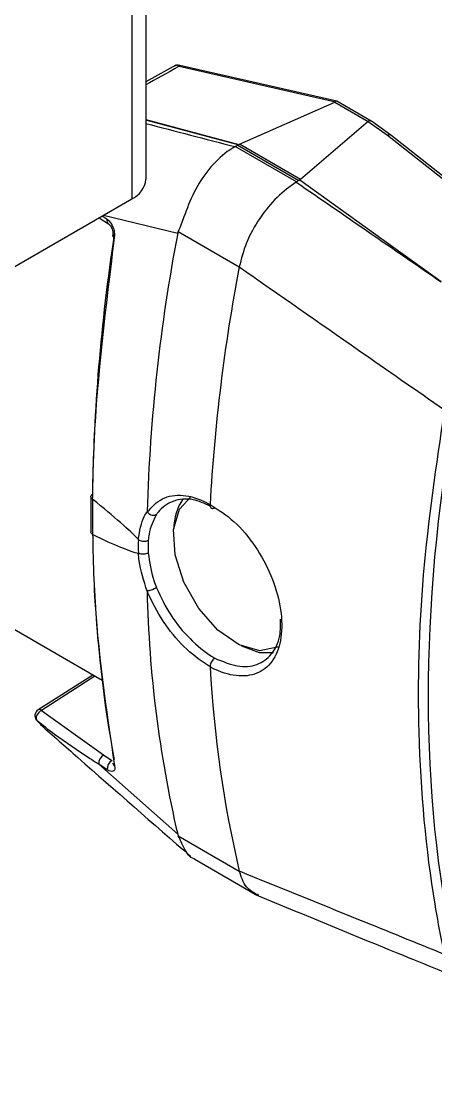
# Model space of a CAD drawing. Extents: x 12.3 to 108.7, y 1.1 to 80.4.
# Drawn here: x 24.279 to 24.878, y 7.284 to 8.807 of the extents above; entities that cross this region are included whole.
import ezdxf

# ---------------------------------------------------------------- set-up
doc = ezdxf.new("R2010")
doc.units = 0
doc.header["$MEASUREMENT"] = 0
doc.layers.add('OBJECT', color=7, linetype='CONTINUOUS')

msp = doc.modelspace()

# ---------------------------------------------------------------- linework, layer by layer
at = {"layer": 'OBJECT'}
for p, q in [((24.46, 14.112), (24.4592, 8.5794)), ((24.4395, 14.0834), (24.4387, 8.5508)), ((24.5021, 8.7436), (24.4592, 8.7199)), ((24.5011, 8.7429), (24.5044, 8.7442)), ((24.7345, 8.6918), (24.5038, 8.7443)), ((24.5073, 8.7421), (24.7326, 8.6908)), ((24.594, 8.6297), (24.7317, 8.6902)), ((24.7317, 8.6902), (24.7796, 8.6626)), ((24.7842, 8.6631), (24.7346, 8.6918)), ((24.4592, 8.6654), (24.5933, 8.6294)), ((24.5922, 8.6288), (24.4592, 8.6645)), ((24.7796, 8.6626), (24.682, 8.5789)), ((24.7797, 8.6627), (24.8077, 8.6426)), ((24.8124, 8.6429), (24.7845, 8.6629)), ((24.8077, 8.6426), (25.0813, 8.427)), ((25.0863, 8.4271), (24.8125, 8.6428)), ((24.5879, 8.6264), (24.5916, 8.6285)), ((24.6763, 8.5754), (24.5879, 8.6264)), ((24.5916, 8.6285), (24.68, 8.5775)), ((24.5933, 8.6294), (24.5922, 8.6288)), ((24.682, 8.5789), (24.594, 8.6297)), ((24.68, 8.5775), (24.6763, 8.5754)), ((24.8852, 8.4314), (24.6812, 8.5781)), ((22.2431, 7.2837), (24.4387, 8.5508)), ((24.393, 8.5226), (24.4052, 8.5149)), ((24.4033, 8.5213), (24.3958, 8.5261)), ((24.3981, 8.5274), (24.505, 8.5016)), ((24.505, 8.5016), (24.5059, 8.5039)), ((24.5059, 8.5039), (24.5939, 8.453)), ((24.5939, 8.453), (24.5939, 8.4529)), ((24.3959, 7.8568), (23.8177, 8.1906)), ((24.3798, 8.1216), (24.3798, 8.0708)), ((24.3823, 8.1178), (24.3823, 8.1178)), ((24.3823, 8.1178), (24.3823, 8.067)), ((24.3823, 8.067), (24.3823, 8.067)), ((24.4482, 8.0599), (24.4482, 8.0599)), ((24.4482, 8.04), (24.4482, 8.04)), ((24.3826, 7.8645), (24.3035, 7.8141)), ((24.3856, 7.8628), (24.3085, 7.8136)), ((24.3085, 7.8136), (24.398, 7.7493)), ((24.302, 7.7985), (24.3011, 7.7994)), ((24.302, 7.7985), (24.3073, 7.7933)), ((24.398, 7.7493), (24.4102, 7.7414)), ((24.3911, 7.7358), (24.505, 7.6349)), ((24.4033, 7.7279), (24.3911, 7.7358)), ((24.505, 7.6349), (24.5059, 7.6327)), ((24.5059, 7.6327), (24.5939, 7.5819)), ((24.5296, 7.5988), (24.6166, 7.5486)), ((24.5939, 7.5819), (24.5939, 7.582))]:
    msp.add_line(p, q, dxfattribs=at)
at = {"layer": 'OBJECT', "flags": 128}
for points in [[(24.3918, 8.5238), (24.3925, 8.523), (24.393, 8.5226)], [(24.4139, 8.4946), (24.4129, 8.4954), (24.412, 8.4962), (24.4115, 8.497), (24.4113, 8.4978), (24.4113, 8.4982)], [(24.6495, 7.9052), (24.6487, 7.9048), (24.6234, 7.8995), (24.5936, 7.9079), (24.5631, 7.9291), (24.5354, 7.9604), (24.514, 7.9982), (24.5014, 8.0378), (24.4991, 8.0745), (24.5074, 8.1038), (24.5245, 8.1217)], [(24.5969, 7.9064), (24.6227, 7.8972), (24.6433, 7.8969)], [(24.3085, 7.8136), (24.3065, 7.8124), (24.3046, 7.8107), (24.303, 7.8087), (24.3017, 7.8064), (24.301, 7.8042), (24.3008, 7.802), (24.3011, 7.8001), (24.302, 7.7985)]]:
    msp.add_lwpolyline(points, dxfattribs=at)
at = {"layer": 'OBJECT'}
for centre, radius, start, end in [((24.4242, 8.5829), 0.0352, 294.3633, 354.3035), ((24.4088, 8.5195), 0.00586, 161.5363, 231.9948), ((27.0141, 8.0227), 2.5544, 169.1946, 178.2621), ((27.158, 7.9639), 2.6104, 169.2044, 176.7876), ((24.5781, 8.0745), 0.0789, 146.4932, 179.2163), ((24.5522, 8.1102), 0.000396, 176.8479, 177.0437), ((26.1719, 8.0227), 1.7114, 181.2506, 193.0978), ((26.2137, 7.9639), 1.6642, 183.027, 193.2675), ((24.5521, 7.8761), 0.000328, 183.1431, 183.3654), ((24.3089, 7.8057), 0.01, 122.53, 218.7631), ((24.3057, 7.81), 0.00465, 51.6405, 117.1693), ((24.4051, 7.7371), 0.014, 120.3027, 185.5054), ((24.4173, 7.7293), 0.014, 120.3015, 185.5023), ((24.4169, 7.7383), 0.00559, 191.5202, 238.496)]:
    msp.add_arc(centre, radius, start, end, dxfattribs=at)
for centre, major_axis, ratio, start_param, end_param in [((24.8137, 8.8854), (0.4087, 0.2053), 0.030857, 2.402916, 2.605118), ((24.7051, 8.6972), (0.0277, -0.0059), 0.181801, 6.036304, 6.176905), ((25.7981, 9.5389), (5.759, -1.2811), 0.198331, 4.522075, 4.544905), ((24.837, 8.6211), (0.0576, -0.0414), 0.099986, 3.091167, 3.117347), ((24.7789, 8.6546), (0.00543, 0.00841), 0.541118, 6.256151, 7.043177), ((24.8064, 8.6348), (0.00602, 0.00799), 0.518549, 6.271793, 7.081603), ((24.2713, 8.7112), (0.3275, -0.0723), 0.201878, 6.0617, 6.065905), ((24.2749, 8.7134), (0.3275, -0.0723), 0.201878, 6.065905, 6.072415), ((24.2747, 8.7135), (0.3325, -0.0712), 0.181801, 6.029786, 6.036304), ((25.3711, 8.0806), (0.6943, -0.494), 0.104684, 3.080674, 3.093765), ((25.3716, 8.0803), (0.691, -0.4971), 0.099986, 3.117347, 3.130436), ((25.3674, 8.0784), (0.6943, -0.494), 0.104684, 3.093765, 3.097106), ((23.2981, 11.4632), (13.5348, -9.6488), 0.094709, 4.881554, 4.897066), ((25.8168, 9.087), (0.9767, 2.0021), 0.525016, 2.109283, 2.305521), ((26.4482, 8.7306), (1.1233, 1.9121), 0.582398, 2.143158, 2.577949), ((10.3544, 17.1198), (14.1054, -9.0791), 0.012142, 0.048936, 0.112898), ((10.3544, 17.1198), (14.1054, -9.0791), 0.012142, 6.185918, 6.24988), ((24.5435, 7.9887), (-0.0659, 0.1269), 0.54529, 0.724385, 0.89521), ((25.8168, 9.087), (0.9767, 2.0021), 0.525016, 2.373266, 2.529682)]:
    msp.add_ellipse(centre, major_axis=major_axis, ratio=ratio, start_param=start_param, end_param=end_param, dxfattribs=at)
for points, knots in [([(24.5044, 8.7442), (24.5053, 8.7437), (24.5063, 8.7433), (24.5073, 8.7421), (24.5073, 8.7421)], [0, 0, 0, 0, 0.980022, 1, 1, 1, 1]), ([(24.7345, 8.6917), (24.7345, 8.6917), (24.7344, 8.692), (24.7335, 8.6917), (24.7328, 8.6911), (24.7326, 8.6908)], [0, 0, 0, 0, 0.116844, 0.672295, 1, 1, 1, 1]), ([(24.5876, 8.6262), (24.5839, 8.6239), (24.5706, 8.6157), (24.5493, 8.5946), (24.5276, 8.5615), (24.5153, 8.5284), (24.5085, 8.5108), (24.5059, 8.5039)], [0, 0, 0, 0, 0.097508, 0.351331, 0.599304, 0.843154, 1, 1, 1, 1]), ([(24.6761, 8.5752), (24.6667, 8.5685), (24.648, 8.555), (24.6227, 8.5236), (24.6028, 8.4884), (24.5968, 8.4646), (24.5939, 8.453)], [0, 0, 0, 0, 0.253584, 0.507165, 0.760848, 1, 1, 1, 1]), ([(24.4139, 8.4946), (24.4141, 8.4968), (24.4144, 8.5012), (24.4129, 8.5082), (24.41, 8.5145), (24.4065, 8.519), (24.4041, 8.5207), (24.4033, 8.5213)], [0, 0, 0, 0, 0.219061, 0.438019, 0.659219, 0.879994, 1, 1, 1, 1]), ([(24.4052, 8.5148), (24.4055, 8.5146), (24.4062, 8.5141), (24.408, 8.5122), (24.4097, 8.5092), (24.411, 8.5053), (24.4116, 8.5015), (24.4115, 8.499), (24.4113, 8.4982), (24.4113, 8.4982)], [0, 0, 0, 0, 0.118175, 0.279901, 0.45006, 0.636762, 0.831717, 0.996633, 1, 1, 1, 1]), ([(24.3823, 8.1178), (24.3824, 8.1233), (24.3828, 8.1507), (24.3864, 8.2724), (24.4016, 8.3953), (24.4139, 8.4946)], [0, 0, 0, 0, 0.045653, 0.228293, 1, 1, 1, 1]), ([(24.5939, 8.4529), (24.6512, 8.4129), (24.7499, 8.3441), (24.8488, 8.2754), (24.8901, 8.2467)], [0, 0, 0, 0, 0.5814492, 1, 1, 1, 1]), ([(24.8901, 7.462), (24.8891, 7.4668), (24.8841, 7.4905), (24.8652, 7.5923), (24.8493, 7.7666), (24.8549, 8.0067), (24.8784, 8.1667), (24.8901, 8.2467)], [0, 0, 0, 0, 0.020664, 0.103331, 0.434809, 0.717404, 1, 1, 1, 1]), ([(24.3823, 8.1178), (24.3817, 8.1183), (24.3803, 8.1193), (24.3796, 8.1213), (24.38, 8.1232), (24.381, 8.1245), (24.3819, 8.1251), (24.3821, 8.1253)], [0, 0, 0, 0, 0.2359065, 0.4718297, 0.7077539, 0.9254157, 1, 1, 1, 1]), ([(24.4611, 8.0996), (24.4678, 8.1069), (24.4814, 8.1215), (24.5123, 8.1257), (24.5369, 8.1185), (24.55, 8.1112), (24.5518, 8.1102)], [0, 0, 0, 0, 0.315107, 0.632944, 0.949791, 1, 1, 1, 1]), ([(24.552, 8.108), (24.5436, 8.1118), (24.5246, 8.1202), (24.4976, 8.1169), (24.4814, 8.1057), (24.475, 8.097), (24.4742, 8.0959)], [0, 0, 0, 0, 0.269349, 0.609719, 0.95051, 1, 1, 1, 1]), ([(24.5518, 8.1102), (24.5636, 8.1027), (24.5873, 8.0878), (24.618, 8.0508), (24.6411, 8.0081), (24.6544, 7.9634), (24.6564, 7.9221), (24.647, 7.889), (24.627, 7.8678), (24.5984, 7.8608), (24.5716, 7.8664), (24.5557, 7.8741), (24.5518, 7.8761)], [0, 0, 0, 0, 0.106547, 0.213092, 0.319763, 0.426916, 0.534499, 0.642267, 0.749959, 0.857311, 0.964155, 1, 1, 1, 1]), ([(24.5518, 8.1102), (24.5518, 8.1093), (24.5519, 8.1075), (24.5529, 8.1056), (24.5546, 8.1046), (24.5564, 8.1047), (24.5578, 8.1052), (24.5584, 8.1056), (24.5585, 8.1056)], [0, 0, 0, 0, 0.208439, 0.416877, 0.625339, 0.83387, 0.967124, 1, 1, 1, 1]), ([(24.4482, 8.0599), (24.4502, 8.0719), (24.4527, 8.0871), (24.4595, 8.0979), (24.4609, 8.1001)], [0, 0, 0, 0, 0.79181, 1, 1, 1, 1]), ([(24.4609, 8.1001), (24.4609, 8.1001), (24.4609, 8.1), (24.4609, 8.0998), (24.461, 8.0997), (24.461, 8.0996), (24.4611, 8.0996)], [0, 0, 0, 0, 0.344832, 0.691975, 0.859588, 1, 1, 1, 1]), ([(24.4611, 8.0996), (24.4618, 8.0988), (24.4633, 8.0971), (24.4664, 8.0955), (24.4696, 8.0948), (24.472, 8.095), (24.4735, 8.0955), (24.474, 8.0958), (24.4742, 8.0959)], [0, 0, 0, 0, 0.214946, 0.429901, 0.64486, 0.859838, 0.951436, 1, 1, 1, 1]), ([(24.4742, 8.0959), (24.4698, 8.0872), (24.4643, 8.0762), (24.4629, 8.0618), (24.4626, 8.0589)], [0, 0, 0, 0, 0.796377, 1, 1, 1, 1]), ([(24.3823, 8.067), (24.3817, 8.0675), (24.3804, 8.0685), (24.3796, 8.07), (24.3798, 8.0707), (24.3798, 8.0708)], [0, 0, 0, 0, 0.461562, 0.923156, 1, 1, 1, 1]), ([(24.3823, 8.067), (24.3824, 8.0616), (24.3828, 8.0346), (24.3864, 7.9178), (24.4016, 7.8159), (24.4139, 7.7335)], [0, 0, 0, 0, 0.045653, 0.228294, 1, 1, 1, 1]), ([(24.4482, 8.0599), (24.4491, 8.0594), (24.4507, 8.0584), (24.454, 8.0575), (24.4574, 8.0574), (24.4599, 8.0578), (24.4615, 8.0584), (24.4622, 8.0587), (24.4626, 8.0589)], [0, 0, 0, 0, 0.209927, 0.419875, 0.629811, 0.839755, 0.89824, 1, 1, 1, 1]), ([(24.4626, 8.0589), (24.4624, 8.0536), (24.4621, 8.0476), (24.4625, 8.0412), (24.4626, 8.0404)], [0, 0, 0, 0, 0.886117, 1, 1, 1, 1]), ([(24.4626, 8.0404), (24.4622, 8.0402), (24.4615, 8.0399), (24.4599, 8.0393), (24.4574, 8.0387), (24.454, 8.0385), (24.4507, 8.0389), (24.4491, 8.0396), (24.4482, 8.04)], [0, 0, 0, 0, 0.10176, 0.1602454, 0.370189, 0.5801249, 0.7900727, 1, 1, 1, 1]), ([(24.4609, 7.9853), (24.4561, 8.0002), (24.4501, 8.0189), (24.4486, 8.0364), (24.4482, 8.04)], [0, 0, 0, 0, 0.791837, 1, 1, 1, 1]), ([(24.4626, 8.0404), (24.4644, 8.0273), (24.4667, 8.0108), (24.473, 7.9937), (24.4742, 7.9903)], [0, 0, 0, 0, 0.796376, 1, 1, 1, 1]), ([(24.4611, 7.9857), (24.461, 7.9857), (24.461, 7.9857), (24.4609, 7.9856), (24.4609, 7.9855), (24.4609, 7.9854), (24.4609, 7.9853)], [0, 0, 0, 0, 0.159915, 0.364058, 0.750589, 1, 1, 1, 1]), ([(24.4742, 7.9903), (24.474, 7.9902), (24.4735, 7.9899), (24.472, 7.9891), (24.4696, 7.9879), (24.4664, 7.9868), (24.4633, 7.986), (24.4618, 7.9858), (24.4611, 7.9857)], [0, 0, 0, 0, 0.048564, 0.140162, 0.35514, 0.570099, 0.785054, 1, 1, 1, 1]), ([(24.5518, 7.8761), (24.5404, 7.8838), (24.5176, 7.8994), (24.4865, 7.9362), (24.469, 7.9666), (24.462, 7.9833), (24.4611, 7.9857)], [0, 0, 0, 0, 0.3155683, 0.6311014, 0.9475882, 1, 1, 1, 1]), ([(24.4742, 7.9903), (24.4806, 7.9769), (24.4934, 7.9502), (24.5223, 7.9155), (24.545, 7.8969), (24.557, 7.8897), (24.5585, 7.8888)], [0, 0, 0, 0, 0.318292, 0.636578, 0.954855, 1, 1, 1, 1]), ([(24.5585, 7.8888), (24.5696, 7.8842), (24.5917, 7.875), (24.6205, 7.8777), (24.6416, 7.893), (24.6535, 7.9165), (24.6535, 7.9369), (24.6534, 7.9451)], [0, 0, 0, 0, 0.214298, 0.428608, 0.642726, 0.856926, 1, 1, 1, 1]), ([(24.5585, 7.8888), (24.5584, 7.8888), (24.5578, 7.8884), (24.5564, 7.8872), (24.5546, 7.885), (24.5529, 7.882), (24.5519, 7.8789), (24.5518, 7.877), (24.5518, 7.8761)], [0, 0, 0, 0, 0.032876, 0.16613, 0.374661, 0.583123, 0.791561, 1, 1, 1, 1]), ([(24.3911, 7.7358), (24.3867, 7.7386), (24.3647, 7.7525), (24.3344, 7.7731), (24.3104, 7.7919), (24.302, 7.7985)], [0, 0, 0, 0, 0.1396822, 0.6986638, 1, 1, 1, 1]), ([(24.3071, 7.7931), (24.325, 7.7773), (24.3969, 7.7137), (24.4694, 7.6505), (24.5239, 7.603)], [0, 0, 0, 0, 0.249075, 1, 1, 1, 1]), ([(24.4139, 7.7335), (24.4141, 7.732), (24.4144, 7.7289), (24.4129, 7.7261), (24.41, 7.7252), (24.4065, 7.726), (24.4041, 7.7275), (24.4033, 7.7279)], [0, 0, 0, 0, 0.219061, 0.438018, 0.65922, 0.879994, 1, 1, 1, 1]), ([(24.4114, 7.7372), (24.4114, 7.7371), (24.4115, 7.7365), (24.4115, 7.7361), (24.4115, 7.7363), (24.4115, 7.7363)], [0, 0, 0, 0, 0.11364, 0.931401, 1, 1, 1, 1]), ([(24.5298, 7.5991), (24.5294, 7.5992), (24.5221, 7.6009), (24.5156, 7.6119), (24.5086, 7.6268), (24.5059, 7.6327)], [0, 0, 0, 0, 0.027935, 0.6195, 1, 1, 1, 1]), ([(24.5939, 7.582), (24.6512, 7.5587), (24.7499, 7.5187), (24.8488, 7.4787), (24.8901, 7.462)], [0, 0, 0, 0, 0.5814492, 1, 1, 1, 1]), ([(24.6219, 7.5466), (24.6154, 7.5501), (24.6022, 7.5572), (24.5967, 7.5735), (24.5939, 7.5819)], [0, 0, 0, 0, 0.4915347, 1, 1, 1, 1]), ([(24.6156, 7.5486), (24.6773, 7.5232), (24.7781, 7.4816), (24.8795, 7.4404), (24.9189, 7.4243)], [0, 0, 0, 0, 0.611004, 1, 1, 1, 1])]:
    msp.add_open_spline(points, degree=3, knots=knots, dxfattribs=at)

doc.saveas('drawing.dxf')
